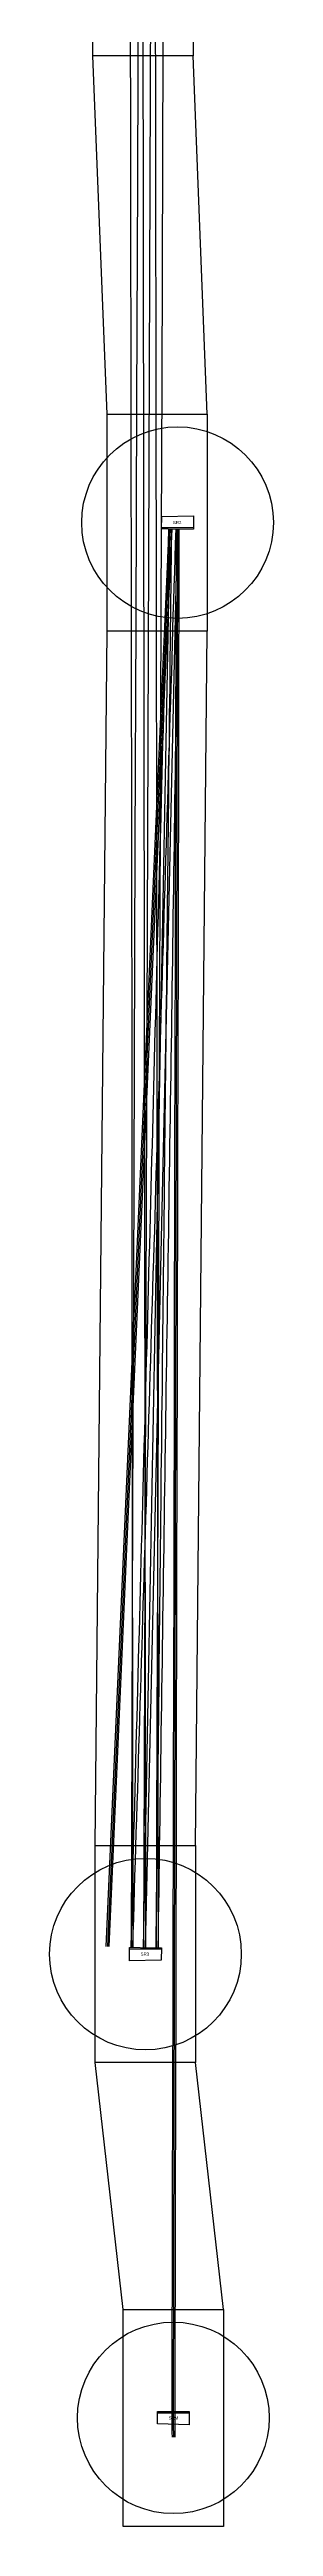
# Model space of a CAD drawing. Header units: millimetres. Extents: x -29796 to 3026807, y -20226 to 3023522.
# Drawn here: x -703 to 1048, y -20226 to -828 of the extents above; entities that cross this region are included whole.
import ezdxf

# ---------------------------------------------------------------- set-up
doc = ezdxf.new("R2010")
doc.units = ezdxf.units.MM
for name, color, linetype in [('aux_beam', 3, 'Continuous'), ('aux_beam_width', 4, 'Continuous'), ('main_beam', 1, 'Continuous'), ('main_beam_width', 6, 'Continuous'), ('Mirrors', 255, 'Continuous'), ('text', 255, 'Continuous'), ('Vacuum', 255, 'Continuous')]:
    doc.layers.add(name, color=color, linetype=linetype)

msp = doc.modelspace()

# ---------------------------------------------------------------- linework, layer by layer
at = {"layer": 'aux_beam'}
for p, q in [((88, -25), (32, -15694)), ((240, -4584), (-251, -15685)), ((32, -15694), (240, -4584))]:
    msp.add_line(p, q, dxfattribs=at)
at = {"layer": 'aux_beam_width'}
for points in [[(186, 72), (180, -1680), (174, -3431), (168, -5183), (162, -6935), (155, -8687), (149, -10439), (143, -12191), (137, -13943), (131, -15695)], [(-9, -122), (-16, -1852), (-22, -3582), (-28, -5312), (-35, -7042), (-41, -8772), (-47, -10502), (-54, -12232), (-60, -13962), (-66, -15692)], [(229, -4584), (174, -5817), (120, -7050), (65, -8284), (10, -9517), (-44, -10751), (-99, -11984), (-153, -13218), (-208, -14451), (-263, -15684)], [(252, -4584), (197, -5818), (143, -7051), (88, -8285), (34, -9518), (-21, -10752), (-76, -11985), (-130, -13218), (-185, -14452), (-239, -15685)], [(-66, -15692), (-63, -15580), (-60, -15468), (-57, -15356), (-54, -15244), (-52, -15131), (-49, -15019), (-46, -14907), (-43, -14795), (-40, -14683), (-37, -14570), (-34, -14458), (-31, -14346), (-28, -14234), (-25, -14122), (-22, -14009), (-19, -13897), (-16, -13785), (-13, -13673), (-10, -13560), (-7, -13448), (-4, -13336), (-1, -13224), (2, -13112), (5, -12999), (8, -12887), (11, -12775), (14, -12663), (17, -12551), (20, -12438), (23, -12326), (26, -12214), (29, -12102), (32, -11990), (35, -11877), (38, -11765), (41, -11653), (44, -11541), (47, -11428), (50, -11316), (53, -11204), (56, -11092), (59, -10980), (62, -10867), (65, -10755), (68, -10643), (71, -10531), (74, -10419), (77, -10306), (80, -10194), (83, -10082), (86, -9970), (89, -9858), (92, -9745), (95, -9633), (98, -9521), (101, -9409), (104, -9296), (106, -9184), (109, -9072), (112, -8960), (115, -8848), (118, -8735), (121, -8623), (124, -8511), (127, -8399), (130, -8287), (133, -8174), (136, -8062), (139, -7950), (142, -7838), (145, -7726), (148, -7613), (151, -7501), (154, -7389), (157, -7277), (160, -7164), (163, -7052), (166, -6940), (169, -6828), (172, -6716), (175, -6603), (178, -6491), (181, -6379), (184, -6267), (187, -6155), (190, -6042), (193, -5930), (196, -5818), (199, -5706), (202, -5594), (205, -5481), (208, -5369), (211, -5257), (214, -5145), (217, -5032), (220, -4920), (223, -4808), (226, -4696), (229, -4584)], [(131, -15695), (132, -15582), (133, -15470), (135, -15358), (136, -15246), (137, -15134), (138, -15021), (140, -14909), (141, -14797), (142, -14685), (143, -14572), (144, -14460), (146, -14348), (147, -14236), (148, -14124), (149, -14011), (151, -13899), (152, -13787), (153, -13675), (154, -13562), (155, -13450), (157, -13338), (158, -13226), (159, -13114), (160, -13001), (162, -12889), (163, -12777), (164, -12665), (165, -12552), (166, -12440), (168, -12328), (169, -12216), (170, -12103), (171, -11991), (173, -11879), (174, -11767), (175, -11655), (176, -11542), (177, -11430), (179, -11318), (180, -11206), (181, -11093), (182, -10981), (184, -10869), (185, -10757), (186, -10645), (187, -10532), (188, -10420), (190, -10308), (191, -10196), (192, -10083), (193, -9971), (195, -9859), (196, -9747), (197, -9635), (198, -9522), (199, -9410), (201, -9298), (202, -9186), (203, -9073), (204, -8961), (206, -8849), (207, -8737), (208, -8624), (209, -8512), (210, -8400), (212, -8288), (213, -8176), (214, -8063), (215, -7951), (217, -7839), (218, -7727), (219, -7614), (220, -7502), (221, -7390), (223, -7278), (224, -7166), (225, -7053), (226, -6941), (228, -6829), (229, -6717), (230, -6604), (231, -6492), (232, -6380), (234, -6268), (235, -6156), (236, -6043), (237, -5931), (239, -5819), (240, -5707), (241, -5594), (242, -5482), (243, -5370), (245, -5258), (246, -5145), (247, -5033), (248, -4921), (250, -4809), (251, -4697), (252, -4584)]]:
    msp.add_lwpolyline(points, dxfattribs=at)
at = {"layer": 'main_beam'}
for p, q in [((25, -88), (47, -15694)), ((25, -88), (47, -15694)), ((47, -15694), (297, -4585)), ((47, -15694), (297, -4585)), ((297, -4585), (265, -19326)), ((297, -4585), (265, -19326)), ((265, -19326), (265, -19426)), ((265, -19326), (265, -19426)), ((265, -19426), (266, -19526)), ((265, -19426), (266, -19526))]:
    msp.add_line(p, q, dxfattribs=at)
at = {"layer": 'main_beam_width'}
for points in [[(122, 9), (125, -1736), (128, -3481), (130, -5226), (133, -6970), (136, -8715), (138, -10460), (141, -12205), (144, -13950), (146, -15695)], [(122, 9), (125, -1736), (128, -3481), (130, -5226), (133, -6970), (136, -8715), (138, -10460), (141, -12205), (144, -13950), (146, -15695)], [(-73, -185), (-70, -1908), (-68, -3631), (-66, -5354), (-63, -7077), (-61, -8801), (-59, -10524), (-56, -12247), (-54, -13970), (-52, -15693)], [(-73, -185), (-70, -1908), (-68, -3631), (-66, -5354), (-63, -7077), (-61, -8801), (-59, -10524), (-56, -12247), (-54, -13970), (-52, -15693)], [(-52, -15693), (-48, -15581), (-45, -15468), (-42, -15356), (-38, -15244), (-35, -15132), (-31, -15020), (-28, -14907), (-25, -14795), (-21, -14683), (-18, -14571), (-14, -14459), (-11, -14346), (-7, -14234), (-4, -14122), (-1, -14010), (3, -13898), (6, -13785), (10, -13673), (13, -13561), (16, -13449), (20, -13337), (23, -13224), (27, -13112), (30, -13000), (33, -12888), (37, -12776), (40, -12663), (44, -12551), (47, -12439), (50, -12327), (54, -12215), (57, -12102), (61, -11990), (64, -11878), (68, -11766), (71, -11654), (74, -11541), (78, -11429), (81, -11317), (85, -11205), (88, -11093), (91, -10980), (95, -10868), (98, -10756), (102, -10644), (105, -10532), (108, -10419), (112, -10307), (115, -10195), (119, -10083), (122, -9971), (126, -9858), (129, -9746), (132, -9634), (136, -9522), (139, -9410), (143, -9297), (146, -9185), (149, -9073), (153, -8961), (156, -8849), (160, -8736), (163, -8624), (166, -8512), (170, -8400), (173, -8288), (177, -8175), (180, -8063), (183, -7951), (187, -7839), (190, -7727), (194, -7614), (197, -7502), (201, -7390), (204, -7278), (207, -7166), (211, -7053), (214, -6941), (218, -6829), (221, -6717), (224, -6605), (228, -6492), (231, -6380), (235, -6268), (238, -6156), (241, -6044), (245, -5931), (248, -5819), (252, -5707), (255, -5595), (259, -5483), (262, -5370), (265, -5258), (269, -5146), (272, -5034), (276, -4922), (279, -4809), (282, -4697), (286, -4585)], [(-52, -15693), (-48, -15581), (-45, -15468), (-42, -15356), (-38, -15244), (-35, -15132), (-31, -15020), (-28, -14907), (-25, -14795), (-21, -14683), (-18, -14571), (-14, -14459), (-11, -14346), (-7, -14234), (-4, -14122), (-1, -14010), (3, -13898), (6, -13785), (10, -13673), (13, -13561), (16, -13449), (20, -13337), (23, -13224), (27, -13112), (30, -13000), (33, -12888), (37, -12776), (40, -12663), (44, -12551), (47, -12439), (50, -12327), (54, -12215), (57, -12102), (61, -11990), (64, -11878), (68, -11766), (71, -11654), (74, -11541), (78, -11429), (81, -11317), (85, -11205), (88, -11093), (91, -10980), (95, -10868), (98, -10756), (102, -10644), (105, -10532), (108, -10419), (112, -10307), (115, -10195), (119, -10083), (122, -9971), (126, -9858), (129, -9746), (132, -9634), (136, -9522), (139, -9410), (143, -9297), (146, -9185), (149, -9073), (153, -8961), (156, -8849), (160, -8736), (163, -8624), (166, -8512), (170, -8400), (173, -8288), (177, -8175), (180, -8063), (183, -7951), (187, -7839), (190, -7727), (194, -7614), (197, -7502), (201, -7390), (204, -7278), (207, -7166), (211, -7053), (214, -6941), (218, -6829), (221, -6717), (224, -6605), (228, -6492), (231, -6380), (235, -6268), (238, -6156), (241, -6044), (245, -5931), (248, -5819), (252, -5707), (255, -5595), (259, -5483), (262, -5370), (265, -5258), (269, -5146), (272, -5034), (276, -4922), (279, -4809), (282, -4697), (286, -4585)], [(146, -15695), (148, -15583), (150, -15470), (151, -15358), (153, -15246), (155, -15134), (156, -15022), (158, -14909), (159, -14797), (161, -14685), (163, -14573), (164, -14460), (166, -14348), (168, -14236), (169, -14124), (171, -14012), (173, -13899), (174, -13787), (176, -13675), (178, -13563), (179, -13450), (181, -13338), (182, -13226), (184, -13114), (186, -13002), (187, -12889), (189, -12777), (191, -12665), (192, -12553), (194, -12441), (196, -12328), (197, -12216), (199, -12104), (201, -11992), (202, -11879), (204, -11767), (206, -11655), (207, -11543), (209, -11431), (210, -11318), (212, -11206), (214, -11094), (215, -10982), (217, -10869), (219, -10757), (220, -10645), (222, -10533), (224, -10421), (225, -10308), (227, -10196), (229, -10084), (230, -9972), (232, -9860), (233, -9747), (235, -9635), (237, -9523), (238, -9411), (240, -9298), (242, -9186), (243, -9074), (245, -8962), (247, -8850), (248, -8737), (250, -8625), (252, -8513), (253, -8401), (255, -8289), (257, -8176), (258, -8064), (260, -7952), (261, -7840), (263, -7727), (265, -7615), (266, -7503), (268, -7391), (270, -7279), (271, -7166), (273, -7054), (275, -6942), (276, -6830), (278, -6717), (280, -6605), (281, -6493), (283, -6381), (285, -6269), (286, -6156), (288, -6044), (289, -5932), (291, -5820), (293, -5708), (294, -5595), (296, -5483), (298, -5371), (299, -5259), (301, -5146), (303, -5034), (304, -4922), (306, -4810), (308, -4698), (309, -4585)], [(146, -15695), (148, -15583), (150, -15470), (151, -15358), (153, -15246), (155, -15134), (156, -15022), (158, -14909), (159, -14797), (161, -14685), (163, -14573), (164, -14460), (166, -14348), (168, -14236), (169, -14124), (171, -14012), (173, -13899), (174, -13787), (176, -13675), (178, -13563), (179, -13450), (181, -13338), (182, -13226), (184, -13114), (186, -13002), (187, -12889), (189, -12777), (191, -12665), (192, -12553), (194, -12441), (196, -12328), (197, -12216), (199, -12104), (201, -11992), (202, -11879), (204, -11767), (206, -11655), (207, -11543), (209, -11431), (210, -11318), (212, -11206), (214, -11094), (215, -10982), (217, -10869), (219, -10757), (220, -10645), (222, -10533), (224, -10421), (225, -10308), (227, -10196), (229, -10084), (230, -9972), (232, -9860), (233, -9747), (235, -9635), (237, -9523), (238, -9411), (240, -9298), (242, -9186), (243, -9074), (245, -8962), (247, -8850), (248, -8737), (250, -8625), (252, -8513), (253, -8401), (255, -8289), (257, -8176), (258, -8064), (260, -7952), (261, -7840), (263, -7727), (265, -7615), (266, -7503), (268, -7391), (270, -7279), (271, -7166), (273, -7054), (275, -6942), (276, -6830), (278, -6717), (280, -6605), (281, -6493), (283, -6381), (285, -6269), (286, -6156), (288, -6044), (289, -5932), (291, -5820), (293, -5708), (294, -5595), (296, -5483), (298, -5371), (299, -5259), (301, -5146), (303, -5034), (304, -4922), (306, -4810), (308, -4698), (309, -4585)], [(286, -4585), (282, -6223), (279, -7861), (275, -9499), (272, -11137), (268, -12775), (264, -14413), (261, -16051), (257, -17689), (254, -19326)], [(286, -4585), (282, -6223), (279, -7861), (275, -9499), (272, -11137), (268, -12775), (264, -14413), (261, -16051), (257, -17689), (254, -19326)], [(309, -4585), (306, -6223), (302, -7861), (298, -9499), (295, -11137), (291, -12775), (288, -14413), (284, -16051), (280, -17689), (277, -19326)], [(309, -4585), (306, -6223), (302, -7861), (298, -9499), (295, -11137), (291, -12775), (288, -14413), (284, -16051), (280, -17689), (277, -19326)], [(254, -19326), (254, -19337), (254, -19349), (254, -19360), (254, -19371), (254, -19382), (254, -19393), (253, -19404), (253, -19415), (253, -19426)], [(254, -19326), (254, -19337), (254, -19349), (254, -19360), (254, -19371), (254, -19382), (254, -19393), (253, -19404), (253, -19415), (253, -19426)], [(277, -19326), (277, -19338), (277, -19349), (277, -19360), (277, -19371), (277, -19382), (277, -19393), (277, -19405), (277, -19416), (277, -19427)], [(277, -19326), (277, -19338), (277, -19349), (277, -19360), (277, -19371), (277, -19382), (277, -19393), (277, -19405), (277, -19416), (277, -19427)], [(253, -19426), (254, -19437), (254, -19448), (254, -19460), (254, -19471), (254, -19482), (254, -19493), (254, -19504), (255, -19515), (255, -19527)], [(253, -19426), (254, -19437), (254, -19448), (254, -19460), (254, -19471), (254, -19482), (254, -19493), (254, -19504), (255, -19515), (255, -19527)], [(277, -19427), (277, -19438), (277, -19449), (277, -19460), (277, -19471), (277, -19482), (278, -19493), (278, -19504), (278, -19515), (278, -19526)], [(277, -19427), (277, -19438), (277, -19449), (277, -19460), (277, -19471), (277, -19482), (278, -19493), (278, -19504), (278, -19515), (278, -19526)]]:
    msp.add_lwpolyline(points, dxfattribs=at)
at = {"layer": 'Mirrors'}
for p, q in [((173, -4581), (174, -4485)), ((423, -4574), (173, -4571)), ((174, -4485), (424, -4480)), ((424, -4480), (423, -4584)), ((-79, -15797), (-78, -15692)), ((-78, -15702), (172, -15705)), ((172, -15695), (171, -15791)), ((171, -15791), (-79, -15797)), ((140, -19422), (140, -19326)), ((140, -19336), (390, -19337)), ((390, -19327), (390, -19431)), ((390, -19431), (140, -19422))]:
    msp.add_line(p, q, dxfattribs=at)
for points in [[(423, -4584), (418, -4584), (414, -4584), (410, -4585), (405, -4585), (401, -4585), (397, -4585), (392, -4585), (388, -4585), (384, -4585), (379, -4585), (375, -4585), (371, -4585), (366, -4585), (362, -4585), (358, -4585), (354, -4585), (349, -4585), (345, -4585), (341, -4585), (336, -4585), (332, -4585), (328, -4585), (323, -4585), (319, -4585), (315, -4585), (310, -4585), (306, -4585), (302, -4585), (297, -4585), (297, -4585), (293, -4585), (289, -4585), (285, -4585), (280, -4585), (276, -4585), (272, -4585), (267, -4585), (263, -4585), (259, -4585), (254, -4584), (250, -4584), (246, -4584), (241, -4584), (237, -4584), (233, -4584), (229, -4584), (224, -4583), (220, -4583), (216, -4583), (211, -4583), (207, -4583), (203, -4583), (198, -4582), (194, -4582), (190, -4582), (185, -4582), (181, -4582), (177, -4581), (173, -4581)], [(-78, -15692), (-73, -15692), (-69, -15692), (-65, -15693), (-61, -15693), (-56, -15693), (-52, -15693), (-48, -15693), (-43, -15693), (-39, -15693), (-35, -15693), (-30, -15693), (-26, -15693), (-22, -15693), (-17, -15693), (-13, -15693), (-9, -15693), (-4, -15693), (0, -15693), (4, -15693), (8, -15694), (13, -15694), (17, -15694), (21, -15694), (26, -15694), (30, -15694), (34, -15694), (39, -15694), (43, -15694), (47, -15694), (47, -15694), (52, -15694), (56, -15694), (60, -15694), (64, -15694), (69, -15694), (73, -15694), (77, -15694), (82, -15694), (86, -15694), (90, -15694), (95, -15694), (99, -15694), (103, -15694), (108, -15695), (112, -15695), (116, -15695), (121, -15695), (125, -15695), (129, -15695), (133, -15695), (138, -15695), (142, -15695), (146, -15695), (151, -15695), (155, -15695), (159, -15695), (164, -15695), (168, -15695), (172, -15695)], [(140, -19326), (145, -19326), (149, -19326), (153, -19326), (158, -19326), (162, -19326), (166, -19326), (170, -19326), (175, -19326), (179, -19326), (183, -19326), (188, -19326), (192, -19326), (196, -19326), (201, -19326), (205, -19326), (209, -19326), (214, -19326), (218, -19326), (222, -19326), (226, -19326), (231, -19326), (235, -19326), (239, -19326), (244, -19326), (248, -19326), (252, -19326), (257, -19326), (261, -19326), (265, -19326), (265, -19326), (270, -19326), (274, -19326), (278, -19326), (283, -19326), (287, -19326), (291, -19327), (295, -19327), (300, -19327), (304, -19327), (308, -19327), (313, -19327), (317, -19327), (321, -19327), (326, -19327), (330, -19327), (334, -19327), (339, -19327), (343, -19327), (347, -19327), (351, -19327), (356, -19327), (360, -19327), (364, -19327), (369, -19327), (373, -19327), (377, -19327), (382, -19327), (386, -19327), (390, -19327)]]:
    msp.add_lwpolyline(points, dxfattribs=at)
at = {"layer": 'Vacuum'}
for p, q in [((-254, -3683), (-364, -878)), ((531, -3683), (421, -878)), ((-346, -14894), (-254, -5383)), ((439, -14894), (531, -5383)), ((-127, -18526), (-346, -16594)), ((658, -18526), (439, -16594))]:
    msp.add_line(p, q, dxfattribs=at)
for points in [[(-364, 822), (421, 822), (421, -878), (-364, -878), (-364, 822)], [(-254, -3683), (531, -3683), (531, -5383), (-254, -5383), (-254, -3683)], [(-346, -14894), (439, -14894), (439, -16594), (-346, -16594), (-346, -14894)], [(-127, -18526), (658, -18526), (658, -20226), (-127, -20226), (-127, -18526)]]:
    msp.add_lwpolyline(points, dxfattribs=at)
for centre in [(298, -4533), (47, -15744), (265, -19376)]:
    msp.add_circle(centre, 750, dxfattribs=at)

# ---------------------------------------------------------------- texts
at = {"layer": 'text'}
for s, p in [('SR2', (261, -4545)), ('SR3', (9, -15756)), ('SRM', (228, -19389))]:
    msp.add_text(s, height=25, dxfattribs=at).set_placement(p)

doc.saveas('drawing.dxf')
